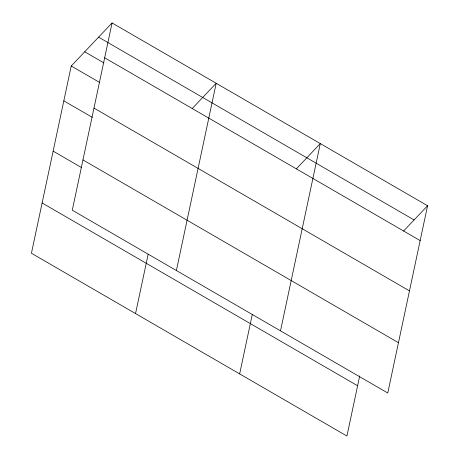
<?xml version="1.0" encoding="UTF-8"?>
<svg xmlns="http://www.w3.org/2000/svg" width="459" height="459" viewBox="0 0 459 459"><rect width="100%" height="100%" fill="white"/><g stroke="black" fill="none" stroke-linecap="round" stroke-linejoin="round"><path stroke-width="0.69" d="M112.076 22.95L72.275 210.199L387.769 393.002L427.57 205.747L112.076 22.95L71.231 65.998L31.43 253.253L346.924 436.05L359.701 375.95M135.543 313.577L148.171 254.177M176.388 270.523L216.189 83.274L192.178 108.582M239.655 373.901L252.284 314.501M280.501 330.847L320.302 143.598L296.29 168.906M403.559 231.061L427.57 205.747M98.599 37.156L414.093 219.953M104.669 57.794L420.163 240.591M84.708 51.792L103.923 62.923M71.231 65.998L99.741 82.517M93.98 108.089L409.474 290.886M63.824 100.842L92.334 117.361M82.964 159.91L398.458 342.707M53.135 151.137L81.639 167.655M42.119 202.958L357.618 385.755"/></g></svg>
